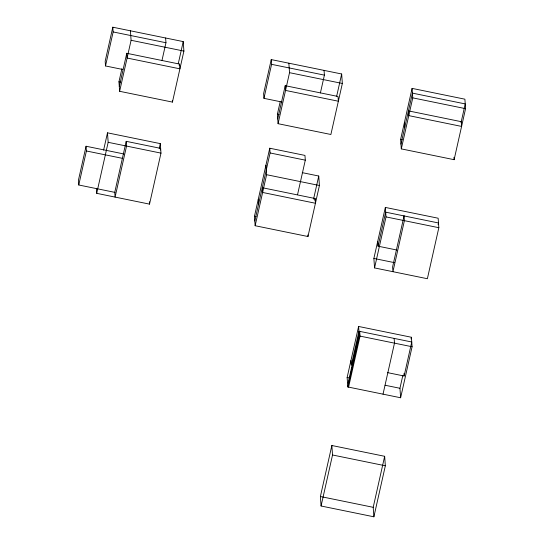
<?xml version="1.0" encoding="UTF-8"?>
<svg xmlns="http://www.w3.org/2000/svg" width="544" height="544" viewBox="0 0 544 544"><rect width="100%" height="100%" fill="white"/><g stroke="black" fill="none" stroke-linecap="round" stroke-linejoin="round"><path stroke-width="0.82" d="M124.025 154L86.061 146.241L78.424 180.248L78.764 184.994L115.07 192.413M121.91 68.653L118.952 81.818L119.632 91.297L172.441 102.095L183.906 51.082L183.226 41.596L112.805 27.2L105.169 61.214L105.509 65.953L122.835 69.496M78.764 184.994L86.401 150.98L86.061 146.241M105.509 65.953L113.145 31.94L112.805 27.2M103.605 150.11L107.488 132.831L160.303 143.63L160.983 153.116L149.518 204.129L96.71 193.331L96.37 188.591M119.292 86.557L126.766 53.292L179.574 64.09L179.914 68.836L127.106 58.038L126.766 53.292M96.71 193.331L108.168 142.317L107.488 132.831M119.632 91.297L131.09 40.283L130.41 30.797M126.208 141.331L114.743 192.352L115.083 197.091L126.548 146.071L126.208 141.331L160.643 148.369L160.269 150.015M161.956 60.554L165.961 42.738L165.621 37.998M159.195 148.566L160.303 143.63M178.235 63.811L183.226 41.596M179.214 65.715L179.574 64.09M280.167 101.864L277.392 114.206L278.072 123.692L330.881 134.49L342.346 83.47L341.666 73.991L271.245 59.595L263.609 93.602L263.949 98.348L282.105 102.054M263.949 98.348L271.585 64.335L271.245 59.595M302.24 172.645L318.743 176.025L319.423 185.504L307.958 236.524L255.15 225.726L254.47 216.24L269.749 148.22L304.96 155.414L305.3 160.16L297.534 194.718M254.81 220.986L270.089 152.959L269.749 148.22M277.732 118.952L285.206 85.687L338.021 96.485L338.361 101.225L285.546 90.426L285.206 85.687M255.15 225.726L266.608 174.706L265.928 165.226M278.072 123.692L289.53 72.678L288.85 63.192M320.402 92.949L324.401 75.133L324.061 70.387M313.568 199.063L318.743 176.025M336.675 96.206L341.666 73.991M314.731 200.138L315.092 198.519L262.283 187.721L262.623 192.46L315.432 203.259L315.092 198.519M320.389 496.516L331.854 445.502L384.662 456.3L385.342 465.786L373.884 516.8L321.069 506.002L320.389 496.516L373.204 507.314L373.884 516.8M347.133 377.482L358.598 326.461L411.407 337.26L412.087 346.746L400.629 397.759L347.813 386.961L347.133 377.482L349.608 377.985M373.878 258.441L385.342 207.42L438.151 218.219L438.831 227.705L427.373 278.725L374.558 267.927L373.878 258.441L394.509 262.657M400.622 139.4L412.087 88.386L464.896 99.185L465.576 108.664L454.118 159.684L401.302 148.886L400.622 139.4L402.274 139.74M397.018 250.056L378.039 246.18L385.682 212.167L438.491 222.965L438.124 224.611M400.962 144.146L412.427 93.126L465.236 103.924L461.054 122.55M321.069 506.002L332.534 454.988L331.854 445.502M347.813 386.961L359.278 335.947L358.598 326.461M374.558 267.927L386.022 216.906L385.342 207.42M401.302 148.886L412.767 97.872L412.087 88.386M383.024 394.162L394.482 343.148L394.142 338.402M373.204 507.314L384.662 456.3M400.629 397.759L399.949 388.28L402.723 375.931M411.04 338.905L411.407 337.26M387.6 372.64L404.11 376.013L411.747 341.999L358.938 331.208L351.295 365.214L350.955 360.475M113.145 31.94L165.961 42.738M271.585 64.335L324.401 75.133M131.09 40.283L183.906 51.082M289.53 72.678L342.346 83.47M412.767 97.872L465.576 108.664M118.952 81.818L120.598 82.151M277.392 114.206L279.045 114.546M270.089 152.959L305.3 160.16M108.168 142.317L160.983 153.116M266.608 174.706L319.423 185.504M86.401 150.98L122.713 158.406M386.022 216.906L438.831 227.705M254.47 216.24L256.115 216.58M359.278 335.947L412.087 346.746M385.091 385.24L399.949 388.28M332.534 454.988L385.342 465.786M453.948 157.311L454.118 159.684M404.444 122.393L404.784 127.14M403.94 373.64L404.11 376.013M377.699 241.434L378.039 246.18M307.85 234.94L307.958 236.524M258.284 199.233L258.624 203.98M172.332 100.518L172.441 102.095M149.348 201.763L149.518 204.129M359.706 331.364L348.248 382.378L348.588 387.124L360.046 336.104L359.706 331.364M404.056 215.92L392.598 266.941L392.938 271.68L404.396 220.667L404.056 215.92M461.251 121.679L408.435 110.881L408.775 115.62L461.591 126.419L461.251 121.679"/></g></svg>
